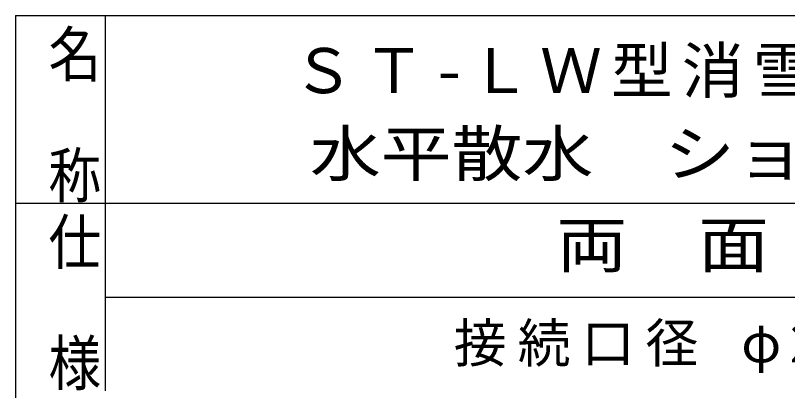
# Model space of a CAD drawing. Units: millimetres, scale not verified. Extents: x -140 to 140, y -97 to 99.
# Drawn here: x 70.64 to 114.5, y -74.32 to -53 of the extents above; entities that cross this region are included whole.
import ezdxf
from ezdxf.enums import TextEntityAlignment as Align

# ---------------------------------------------------------------- set-up
doc = ezdxf.new("R2010")
doc.units = ezdxf.units.MM
doc.layers.add('0-0_図面枠', color=7, linetype='Continuous')
doc.layers.add('0-1_ノズル', color=4, linetype='Continuous')
doc.styles.add('@ＭＳ ゴシック', font='')
doc.styles.add('ＭＳ ゴシック', font='')
doc.styles.get('@ＭＳ ゴシック').set_extended_font_data('@MS Gothic')
doc.styles.get('ＭＳ ゴシック').set_extended_font_data('MS Gothic')

msp = doc.modelspace()

# ---------------------------------------------------------------- linework, layer by layer
at = {"layer": '0-0_図面枠', "color": 5}
for p, q in [((70.644, -52.999), (70.644, -95.595)), ((75.745, -52.999), (75.745, -74.332)), ((70.644, -63.665), (138.495, -63.665))]:
    msp.add_line(p, q, dxfattribs=at)
at = {"layer": '0-0_図面枠', "color": 4}
msp.add_line((75.745, -68.999), (138.495, -68.999), dxfattribs=at)
at = {"layer": '0-0_図面枠', "color": 5}
msp.add_lwpolyline([(70.644, -52.999), (138.495, -52.999), (138.495, -95.595)], dxfattribs=at)

# ---------------------------------------------------------------- texts
at = {"layer": '0-0_図面枠', "style": '@ＭＳ ゴシック', "width": 1.15}
for s, p in [('名\u3000称', (72.223, -53.449)), ('仕\u3000様', (72.223, -64.115))]:
    msp.add_text(s, height=2.192, rotation=270, dxfattribs=at).set_placement(p, align=Align.BOTTOM_LEFT)
at = {"layer": '0-0_図面枠', "style": 'ＭＳ ゴシック', "width": 1.15}
msp.add_text('水平散水\u3000ショート型', height=2.566, dxfattribs=at).set_placement((87.37, -62.902), align=Align.BOTTOM_LEFT)
at = {"layer": '0-0_図面枠', "attachment_point": 7, "style": 'ＭＳ ゴシック'}
for s, insert, char_height in [('\\T1.15;ＳＴ-ＬＷ型消雪ノズル', (86.37, -57.703), 2.566), ('\\T1.21;接続口径\\~φ22', (95.546, -73.311), 2.199)]:
    msp.add_mtext(s, dxfattribs=dict(at, insert=insert, char_height=char_height))
at = {"layer": '0-1_ノズル', "color": 7, "style": 'ＭＳ ゴシック', "width": 1.15}
msp.add_text('両\u3000面', height=2.566, dxfattribs=at).set_placement((101.37, -68.082), align=Align.BOTTOM_LEFT)

doc.saveas('drawing.dxf')
